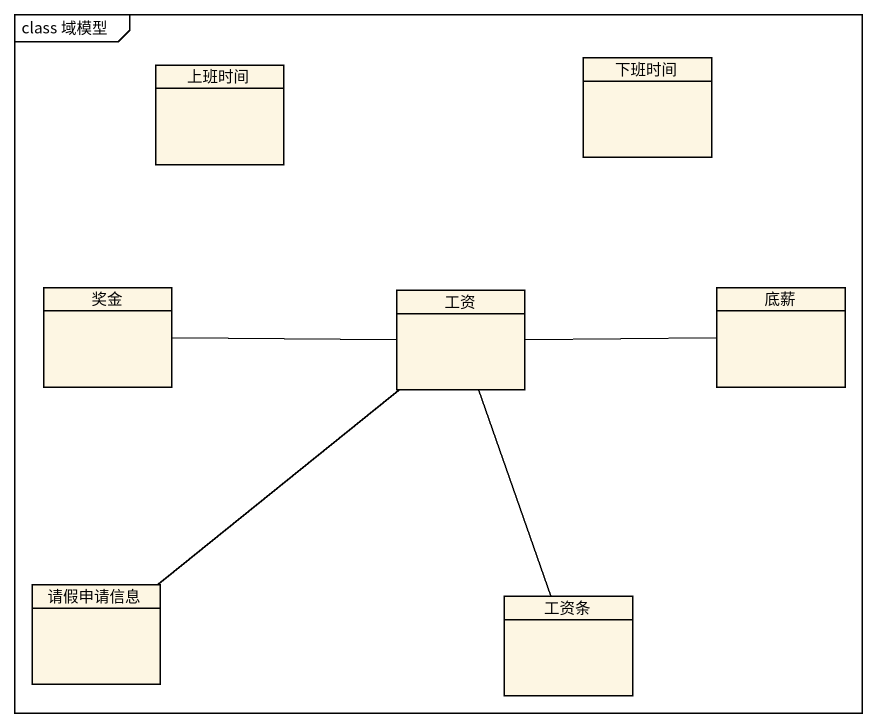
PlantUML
@startuml
mainframe class 域模型
hide circle
hide empty members
class 上班时间
class 下班时间
class 奖金
class 工资
class 底薪
class 请假申请信息
class 工资条
奖金 -right- 工资
工资 -right- 底薪
工资 -- 工资条
请假申请信息 -up- 工资
@enduml
